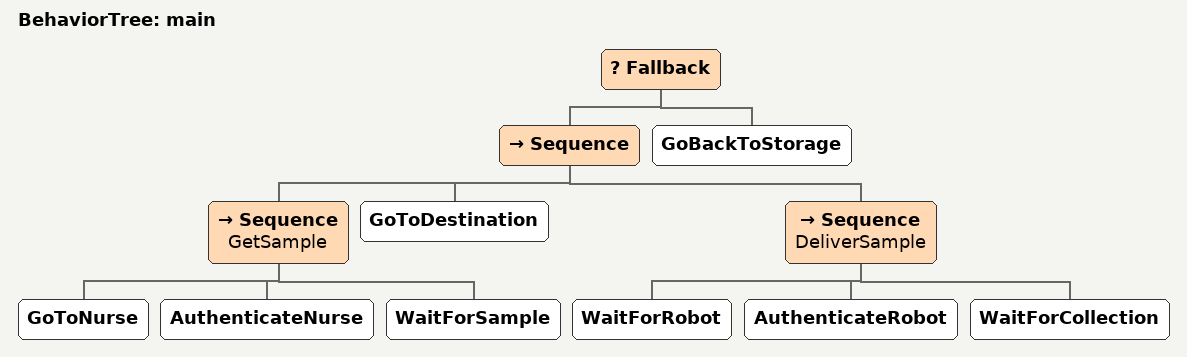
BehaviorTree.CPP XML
<?xml version="1.0" encoding="UTF-8"?>
<root BTCPP_format="4">
  <BehaviorTree ID="main">
    <Fallback>
      <Sequence>
        <Sequence name="GetSample">
          <GoToNurse/>
          <AuthenticateNurse/>
          <WaitForSample/>
        </Sequence>
        <GoToDestination/>
        <Sequence name="DeliverSample">
          <WaitForRobot/>
          <AuthenticateRobot/>
          <WaitForCollection/>
        </Sequence>
      </Sequence>
      <GoBackToStorage/>
    </Fallback>
  </BehaviorTree>

</root>
